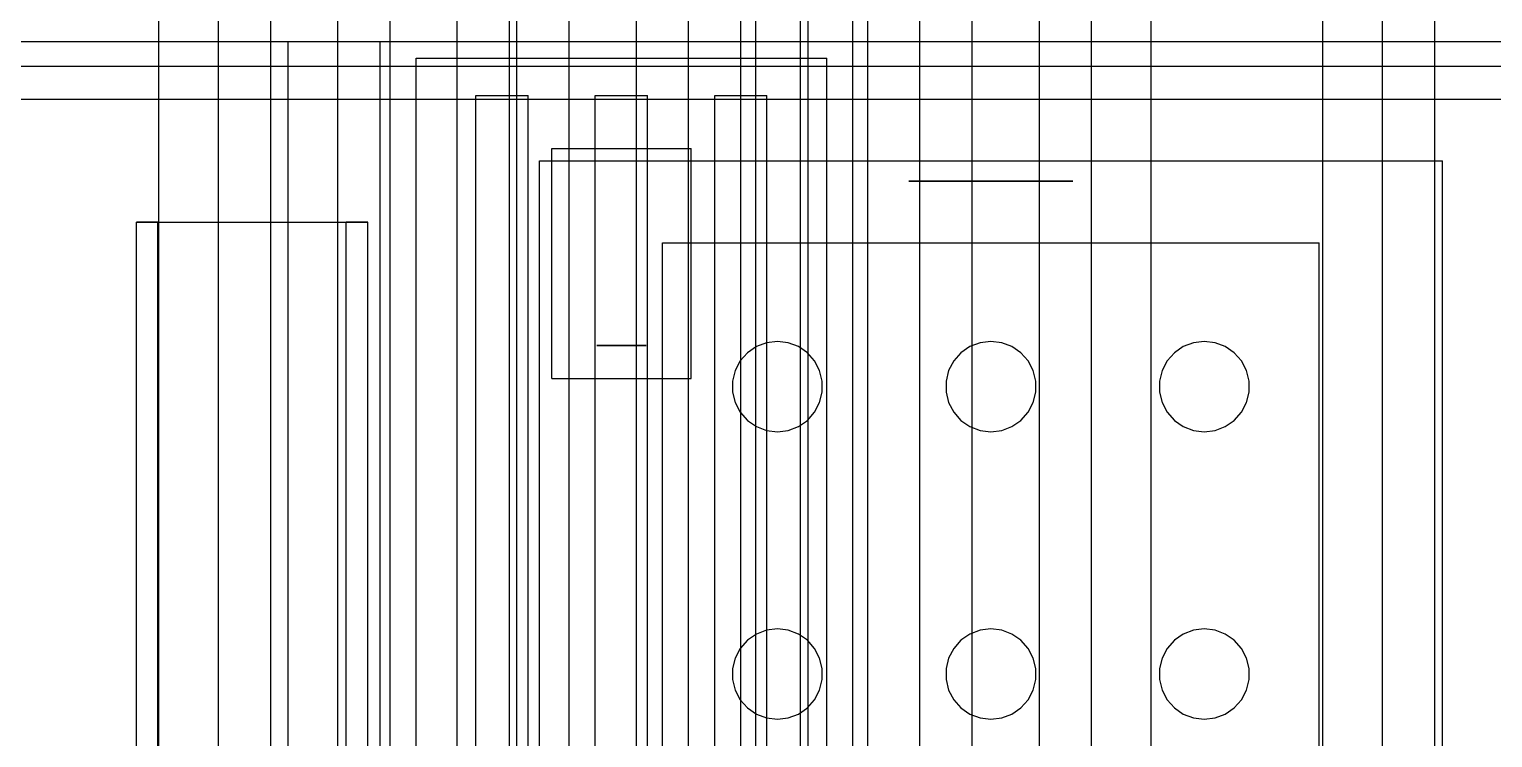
# Model space of a CAD drawing. Header units: millimetres. Extents: x -1355 to 669, y -1138 to 733.
# Drawn here: x -178.48 to -158.88, y 47.08 to 56.56 of the extents above; entities that cross this region are included whole.
import ezdxf

# ---------------------------------------------------------------- set-up
doc = ezdxf.new("R2010")
doc.units = ezdxf.units.MM
doc.layers.add('HIDDEN', color=8, linetype='Continuous')

msp = doc.modelspace()

# ---------------------------------------------------------------- linework, layer by layer
at = {"layer": 'HIDDEN'}
for points in [[(-176.75, 6.25), (-176.75, 276.75)], [(-176.75, 6.25), (-176.75, 276.75)], [(-171.25, 6.25), (-171.25, 276.75)], [(-171.25, 6.25), (-171.25, 276.75)], [(-168.95, 6.47), (-168.95, 276.75)], [(-168.95, 6.47), (-168.95, 276.75)], [(-163.45, 6.47), (-163.45, 276.75)], [(-163.45, 6.47), (-163.45, 276.75)], [(-161.15, 6.69), (-161.15, 276.75)], [(-161.15, 6.69), (-161.15, 276.75)], [(-175.95, 6.75), (-175.95, 276.25)], [(-175.95, 6.75), (-175.95, 276.25)], [(-175.25, 6.75), (-175.25, 276.25)], [(-175.25, 6.75), (-175.25, 276.25)], [(-174.35, 6.75), (-174.35, 276.25)], [(-174.35, 6.75), (-174.35, 276.25)], [(-173.65, 6.75), (-173.65, 276.25)], [(-173.65, 6.75), (-173.65, 276.25)], [(-172.75, 6.75), (-172.75, 276.25)], [(-172.75, 6.75), (-172.75, 276.25)], [(-172.05, 6.75), (-172.05, 276.25)], [(-172.05, 6.75), (-172.05, 276.25)], [(-168.15, 6.97), (-168.15, 276.25)], [(-168.15, 6.97), (-168.15, 276.25)], [(-167.45, 6.97), (-167.45, 276.25)], [(-167.45, 6.97), (-167.45, 276.25)], [(-166.55, 6.97), (-166.55, 276.25)], [(-166.55, 6.97), (-166.55, 276.25)], [(-165.85, 6.97), (-165.85, 276.25)], [(-165.85, 6.97), (-165.85, 276.25)], [(-164.95, 6.97), (-164.95, 276.25)], [(-164.95, 6.97), (-164.95, 276.25)], [(-164.25, 6.97), (-164.25, 276.25)], [(-164.25, 6.97), (-164.25, 276.25)], [(-160.35, 7.19), (-160.35, 276.25)], [(-160.35, 7.19), (-160.35, 276.25)], [(-159.65, 7.19), (-159.65, 276.25)], [(-159.65, 7.19), (-159.65, 276.25)], [(-172.75, 6.25), (-172.75, 128.75)], [(-172.75, 6.25), (-172.75, 128.75)], [(-167.25, 6.25), (-167.25, 128.75)], [(-167.25, 6.25), (-167.25, 128.75)], [(-171.95, 6.75), (-171.95, 128.25)], [(-171.95, 6.75), (-171.95, 128.25)], [(-171.25, 6.75), (-171.25, 128.25)], [(-171.25, 6.75), (-171.25, 128.25)], [(-170.35, 6.75), (-170.35, 128.25)], [(-170.35, 6.75), (-170.35, 128.25)], [(-169.65, 6.75), (-169.65, 128.25)], [(-169.65, 6.75), (-169.65, 128.25)], [(-168.75, 6.75), (-168.75, 128.25)], [(-168.75, 6.75), (-168.75, 128.25)], [(-168.05, 6.75), (-168.05, 128.25)], [(-168.05, 6.75), (-168.05, 128.25)], [(-317.4, 56.4), (-97.4, 56.4)], [(-317.4, 56.4), (-97.4, 56.4)], [(-317.4, 56.4), (-97.4, 56.4)], [(-317.4, 56.4), (-97.4, 56.4)], [(-175.016, 56.4), (-173.784, 56.4)], [(-175.016, 56.4), (-173.784, 56.4)], [(-175.016, 31.1), (-175.016, 56.4)], [(-175.016, 31.1), (-175.016, 56.4)], [(-175.016, 56.4), (-173.784, 56.4)], [(-175.016, 56.4), (-173.784, 56.4)], [(-175.016, 31.1), (-175.016, 56.4)], [(-175.016, 31.1), (-175.016, 56.4)], [(-173.784, 31.1), (-173.784, 56.4)], [(-173.784, 31.1), (-173.784, 56.4)], [(-173.784, 31.1), (-173.784, 56.4)], [(-173.784, 31.1), (-173.784, 56.4)], [(-173.3, 56.18), (-167.8, 56.18)], [(-173.3, 56.18), (-167.8, 56.18)], [(-173.3, 4.49), (-173.3, 56.18)], [(-173.3, 4.49), (-173.3, 56.18)], [(-167.8, 4.49), (-167.8, 56.18)], [(-167.8, 4.49), (-167.8, 56.18)], [(-317.4, 56.07), (-97.4, 56.07)], [(-317.4, 56.07), (-97.4, 56.07)], [(-317.4, 55.63), (-97.4, 55.63)], [(-317.4, 55.63), (-97.4, 55.63)], [(-317.4, 55.63), (-97.4, 55.63)], [(-317.4, 55.63), (-97.4, 55.63)], [(-172.5, 55.68), (-171.8, 55.68)], [(-172.5, 55.68), (-171.8, 55.68)], [(-172.5, 4.99), (-172.5, 55.68)], [(-172.5, 4.99), (-172.5, 55.68)], [(-171.8, 4.99), (-171.8, 55.68)], [(-171.8, 4.99), (-171.8, 55.68)], [(-170.9, 55.68), (-170.2, 55.68)], [(-170.9, 55.68), (-170.2, 55.68)], [(-170.9, 4.99), (-170.9, 55.68)], [(-170.9, 4.99), (-170.9, 55.68)], [(-170.2, 4.99), (-170.2, 55.68)], [(-170.2, 4.99), (-170.2, 55.68)], [(-169.3, 55.68), (-168.6, 55.68)], [(-169.3, 55.68), (-168.6, 55.68)], [(-169.3, 4.99), (-169.3, 55.68)], [(-169.3, 4.99), (-169.3, 55.68)], [(-168.6, 4.99), (-168.6, 55.68)], [(-168.6, 4.99), (-168.6, 55.68)], [(-171.485, 54.97), (-169.615, 54.97)], [(-171.485, 54.97), (-169.615, 54.97)], [(-171.485, 51.89), (-171.485, 54.97)], [(-171.485, 51.89), (-171.485, 54.97)], [(-169.615, 51.89), (-169.615, 54.97)], [(-169.615, 51.89), (-169.615, 54.97)], [(-171.65, 54.805), (-159.55, 54.805)], [(-171.65, 54.805), (-159.55, 54.805)], [(-171.65, 33.355), (-171.65, 54.805)], [(-171.65, 33.355), (-171.65, 54.805)], [(-159.55, 33.355), (-159.55, 54.805)], [(-159.55, 33.355), (-159.55, 54.805)], [(-166.7, 54.53), (-166.692, 54.53)], [(-166.692, 54.53), (-166.7, 54.53)], [(-166.692, 54.53), (-166.629, 54.53)], [(-166.629, 54.53), (-166.692, 54.53)], [(-166.629, 54.53), (-166.505, 54.53)], [(-166.505, 54.53), (-166.629, 54.53)], [(-166.505, 54.53), (-166.329, 54.53)], [(-166.329, 54.53), (-166.505, 54.53)], [(-166.329, 54.53), (-166.111, 54.53)], [(-166.111, 54.53), (-166.329, 54.53)], [(-166.111, 54.53), (-165.863, 54.53)], [(-165.863, 54.53), (-166.111, 54.53)], [(-165.863, 54.53), (-165.6, 54.53)], [(-165.6, 54.53), (-165.863, 54.53)], [(-165.337, 54.53), (-165.6, 54.53)], [(-165.6, 54.53), (-165.337, 54.53)], [(-165.089, 54.53), (-165.337, 54.53)], [(-165.337, 54.53), (-165.089, 54.53)], [(-164.871, 54.53), (-165.089, 54.53)], [(-165.089, 54.53), (-164.871, 54.53)], [(-164.695, 54.53), (-164.871, 54.53)], [(-164.871, 54.53), (-164.695, 54.53)], [(-164.571, 54.53), (-164.695, 54.53)], [(-164.695, 54.53), (-164.571, 54.53)], [(-164.508, 54.53), (-164.571, 54.53)], [(-164.571, 54.53), (-164.508, 54.53)], [(-164.5, 54.53), (-164.508, 54.53)], [(-164.508, 54.53), (-164.5, 54.53)], [(-177.05, 53.98), (-174.237, 53.98)], [(-176.763, 53.98), (-177.05, 53.98)], [(-177.05, 34.18), (-177.05, 53.98)], [(-177.05, 53.98), (-174.237, 53.98)], [(-177.05, 34.18), (-177.05, 53.98)], [(-177.05, 53.98), (-176.763, 53.98)], [(-177.05, 53.98), (-174.237, 53.98)], [(-176.763, 53.98), (-177.05, 53.98)], [(-177.05, 34.18), (-177.05, 53.98)], [(-177.05, 53.98), (-174.237, 53.98)], [(-177.05, 34.18), (-177.05, 53.98)], [(-177.05, 53.98), (-176.763, 53.98)], [(-177.05, 53.98), (-174.237, 53.98)], [(-176.763, 53.98), (-177.05, 53.98)], [(-177.05, 34.18), (-177.05, 53.98)], [(-177.05, 53.98), (-174.237, 53.98)], [(-177.05, 34.18), (-177.05, 53.98)], [(-177.05, 53.98), (-176.763, 53.98)], [(-177.05, 53.98), (-174.237, 53.98)], [(-176.763, 53.98), (-177.05, 53.98)], [(-177.05, 34.18), (-177.05, 53.98)], [(-177.05, 53.98), (-174.237, 53.98)], [(-177.05, 34.18), (-177.05, 53.98)], [(-177.05, 53.98), (-176.763, 53.98)], [(-177.05, 53.98), (-174.237, 53.98)], [(-176.763, 53.98), (-177.05, 53.98)], [(-177.05, 34.18), (-177.05, 53.98)], [(-177.05, 53.98), (-174.237, 53.98)], [(-177.05, 34.18), (-177.05, 53.98)], [(-177.05, 53.98), (-176.763, 53.98)], [(-177.05, 53.98), (-174.237, 53.98)], [(-176.763, 53.98), (-177.05, 53.98)], [(-177.05, 34.18), (-177.05, 53.98)], [(-177.05, 53.98), (-174.237, 53.98)], [(-177.05, 34.18), (-177.05, 53.98)], [(-177.05, 53.98), (-176.763, 53.98)], [(-176.763, 53.98), (-173.95, 53.98)], [(-176.763, 34.18), (-176.763, 53.98)], [(-176.763, 53.98), (-173.95, 53.98)], [(-176.763, 34.18), (-176.763, 53.98)], [(-176.763, 53.98), (-173.95, 53.98)], [(-176.763, 34.18), (-176.763, 53.98)], [(-176.763, 53.98), (-173.95, 53.98)], [(-176.763, 34.18), (-176.763, 53.98)], [(-176.763, 53.98), (-173.95, 53.98)], [(-176.763, 34.18), (-176.763, 53.98)], [(-176.763, 53.98), (-173.95, 53.98)], [(-176.763, 34.18), (-176.763, 53.98)], [(-176.763, 53.98), (-173.95, 53.98)], [(-176.763, 34.18), (-176.763, 53.98)], [(-176.763, 53.98), (-173.95, 53.98)], [(-176.763, 34.18), (-176.763, 53.98)], [(-176.763, 53.98), (-173.95, 53.98)], [(-176.763, 34.18), (-176.763, 53.98)], [(-176.763, 53.98), (-173.95, 53.98)], [(-176.763, 34.18), (-176.763, 53.98)], [(-176.763, 53.98), (-173.95, 53.98)], [(-176.763, 34.18), (-176.763, 53.98)], [(-176.763, 53.98), (-173.95, 53.98)], [(-176.763, 34.18), (-176.763, 53.98)], [(-173.95, 53.98), (-174.237, 53.98)], [(-174.237, 34.18), (-174.237, 53.98)], [(-174.237, 34.18), (-174.237, 53.98)], [(-174.237, 53.98), (-173.95, 53.98)], [(-173.95, 53.98), (-174.237, 53.98)], [(-174.237, 34.18), (-174.237, 53.98)], [(-174.237, 34.18), (-174.237, 53.98)], [(-174.237, 53.98), (-173.95, 53.98)], [(-173.95, 53.98), (-174.237, 53.98)], [(-174.237, 34.18), (-174.237, 53.98)], [(-174.237, 34.18), (-174.237, 53.98)], [(-174.237, 53.98), (-173.95, 53.98)], [(-173.95, 53.98), (-174.237, 53.98)], [(-174.237, 34.18), (-174.237, 53.98)], [(-174.237, 34.18), (-174.237, 53.98)], [(-174.237, 53.98), (-173.95, 53.98)], [(-173.95, 53.98), (-174.237, 53.98)], [(-174.237, 34.18), (-174.237, 53.98)], [(-174.237, 34.18), (-174.237, 53.98)], [(-174.237, 53.98), (-173.95, 53.98)], [(-173.95, 53.98), (-174.237, 53.98)], [(-174.237, 34.18), (-174.237, 53.98)], [(-174.237, 34.18), (-174.237, 53.98)], [(-174.237, 53.98), (-173.95, 53.98)], [(-173.95, 34.18), (-173.95, 53.98)], [(-173.95, 34.18), (-173.95, 53.98)], [(-173.95, 34.18), (-173.95, 53.98)], [(-173.95, 34.18), (-173.95, 53.98)], [(-173.95, 34.18), (-173.95, 53.98)], [(-173.95, 34.18), (-173.95, 53.98)], [(-173.95, 34.18), (-173.95, 53.98)], [(-173.95, 34.18), (-173.95, 53.98)], [(-173.95, 34.18), (-173.95, 53.98)], [(-173.95, 34.18), (-173.95, 53.98)], [(-173.95, 34.18), (-173.95, 53.98)], [(-173.95, 34.18), (-173.95, 53.98)], [(-170, 53.705), (-161.2, 53.705)], [(-170, 53.705), (-161.2, 53.705)], [(-170, 34.455), (-170, 53.705)], [(-170, 34.455), (-170, 53.705)], [(-170, 53.705), (-161.2, 53.705)], [(-170, 53.705), (-161.2, 53.705)], [(-170, 34.455), (-170, 53.705)], [(-170, 34.455), (-170, 53.705)], [(-170, 53.705), (-161.2, 53.705)], [(-170, 53.705), (-161.2, 53.705)], [(-170, 34.455), (-170, 53.705)], [(-170, 34.455), (-170, 53.705)], [(-170, 53.705), (-161.2, 53.705)], [(-170, 53.705), (-161.2, 53.705)], [(-170, 34.455), (-170, 53.705)], [(-170, 34.455), (-170, 53.705)], [(-170, 53.705), (-161.2, 53.705)], [(-170, 53.705), (-161.2, 53.705)], [(-170, 34.455), (-170, 53.705)], [(-170, 34.455), (-170, 53.705)], [(-170, 53.705), (-161.2, 53.705)], [(-170, 53.705), (-161.2, 53.705)], [(-170, 34.455), (-170, 53.705)], [(-170, 34.455), (-170, 53.705)], [(-170, 53.705), (-161.2, 53.705)], [(-170, 53.705), (-161.2, 53.705)], [(-170, 34.455), (-170, 53.705)], [(-170, 34.455), (-170, 53.705)], [(-170, 53.705), (-161.2, 53.705)], [(-170, 53.705), (-161.2, 53.705)], [(-170, 34.455), (-170, 53.705)], [(-170, 34.455), (-170, 53.705)], [(-170, 53.705), (-161.2, 53.705)], [(-170, 53.705), (-161.2, 53.705)], [(-170, 34.455), (-170, 53.705)], [(-170, 34.455), (-170, 53.705)], [(-170, 53.705), (-161.2, 53.705)], [(-170, 53.705), (-161.2, 53.705)], [(-170, 34.455), (-170, 53.705)], [(-170, 34.455), (-170, 53.705)], [(-170, 53.705), (-161.2, 53.705)], [(-170, 53.705), (-161.2, 53.705)], [(-170, 34.455), (-170, 53.705)], [(-170, 34.455), (-170, 53.705)], [(-170, 53.705), (-161.2, 53.705)], [(-170, 53.705), (-161.2, 53.705)], [(-170, 34.455), (-170, 53.705)], [(-170, 34.455), (-170, 53.705)], [(-170, 53.705), (-161.2, 53.705)], [(-170, 53.705), (-161.2, 53.705)], [(-170, 34.455), (-170, 53.705)], [(-170, 34.455), (-170, 53.705)], [(-170, 53.705), (-161.2, 53.705)], [(-170, 53.705), (-161.2, 53.705)], [(-170, 34.455), (-170, 53.705)], [(-170, 34.455), (-170, 53.705)], [(-170, 53.705), (-161.2, 53.705)], [(-170, 53.705), (-161.2, 53.705)], [(-170, 34.455), (-170, 53.705)], [(-170, 34.455), (-170, 53.705)], [(-170, 53.705), (-161.2, 53.705)], [(-170, 53.705), (-161.2, 53.705)], [(-170, 34.455), (-170, 53.705)], [(-170, 34.455), (-170, 53.705)], [(-170, 53.705), (-161.2, 53.705)], [(-170, 53.705), (-161.2, 53.705)], [(-170, 34.455), (-170, 53.705)], [(-170, 34.455), (-170, 53.705)], [(-170, 53.705), (-161.2, 53.705)], [(-170, 53.705), (-161.2, 53.705)], [(-170, 34.455), (-170, 53.705)], [(-170, 34.455), (-170, 53.705)], [(-170, 53.705), (-161.2, 53.705)], [(-170, 53.705), (-161.2, 53.705)], [(-170, 34.455), (-170, 53.705)], [(-170, 34.455), (-170, 53.705)], [(-170, 53.705), (-161.2, 53.705)], [(-170, 53.705), (-161.2, 53.705)], [(-170, 34.455), (-170, 53.705)], [(-170, 34.455), (-170, 53.705)], [(-170, 53.705), (-161.2, 53.705)], [(-170, 53.705), (-161.2, 53.705)], [(-170, 34.455), (-170, 53.705)], [(-170, 34.455), (-170, 53.705)], [(-170, 53.705), (-161.2, 53.705)], [(-170, 53.705), (-161.2, 53.705)], [(-170, 34.455), (-170, 53.705)], [(-170, 34.455), (-170, 53.705)], [(-170, 53.705), (-161.2, 53.705)], [(-170, 53.705), (-161.2, 53.705)], [(-170, 34.455), (-170, 53.705)], [(-170, 34.455), (-170, 53.705)], [(-170, 53.705), (-161.2, 53.705)], [(-170, 53.705), (-161.2, 53.705)], [(-170, 34.455), (-170, 53.705)], [(-170, 34.455), (-170, 53.705)], [(-170, 53.705), (-161.2, 53.705)], [(-170, 53.705), (-161.2, 53.705)], [(-170, 34.455), (-170, 53.705)], [(-170, 34.455), (-170, 53.705)], [(-170, 53.705), (-161.2, 53.705)], [(-170, 53.705), (-161.2, 53.705)], [(-170, 34.455), (-170, 53.705)], [(-170, 34.455), (-170, 53.705)], [(-161.2, 34.455), (-161.2, 53.705)], [(-161.2, 34.455), (-161.2, 53.705)], [(-161.2, 34.455), (-161.2, 53.705)], [(-161.2, 34.455), (-161.2, 53.705)], [(-161.2, 34.455), (-161.2, 53.705)], [(-161.2, 34.455), (-161.2, 53.705)], [(-161.2, 34.455), (-161.2, 53.705)], [(-161.2, 34.455), (-161.2, 53.705)], [(-161.2, 34.455), (-161.2, 53.705)], [(-161.2, 34.455), (-161.2, 53.705)], [(-161.2, 34.455), (-161.2, 53.705)], [(-161.2, 34.455), (-161.2, 53.705)], [(-161.2, 34.455), (-161.2, 53.705)], [(-161.2, 34.455), (-161.2, 53.705)], [(-161.2, 34.455), (-161.2, 53.705)], [(-161.2, 34.455), (-161.2, 53.705)], [(-161.2, 34.455), (-161.2, 53.705)], [(-161.2, 34.455), (-161.2, 53.705)], [(-161.2, 34.455), (-161.2, 53.705)], [(-161.2, 34.455), (-161.2, 53.705)], [(-161.2, 34.455), (-161.2, 53.705)], [(-161.2, 34.455), (-161.2, 53.705)], [(-161.2, 34.455), (-161.2, 53.705)], [(-161.2, 34.455), (-161.2, 53.705)], [(-161.2, 34.455), (-161.2, 53.705)], [(-161.2, 34.455), (-161.2, 53.705)], [(-161.2, 34.455), (-161.2, 53.705)], [(-161.2, 34.455), (-161.2, 53.705)], [(-161.2, 34.455), (-161.2, 53.705)], [(-161.2, 34.455), (-161.2, 53.705)], [(-161.2, 34.455), (-161.2, 53.705)], [(-161.2, 34.455), (-161.2, 53.705)], [(-161.2, 34.455), (-161.2, 53.705)], [(-161.2, 34.455), (-161.2, 53.705)], [(-161.2, 34.455), (-161.2, 53.705)], [(-161.2, 34.455), (-161.2, 53.705)], [(-161.2, 34.455), (-161.2, 53.705)], [(-161.2, 34.455), (-161.2, 53.705)], [(-161.2, 34.455), (-161.2, 53.705)], [(-161.2, 34.455), (-161.2, 53.705)], [(-161.2, 34.455), (-161.2, 53.705)], [(-161.2, 34.455), (-161.2, 53.705)], [(-161.2, 34.455), (-161.2, 53.705)], [(-161.2, 34.455), (-161.2, 53.705)], [(-161.2, 34.455), (-161.2, 53.705)], [(-161.2, 34.455), (-161.2, 53.705)], [(-161.2, 34.455), (-161.2, 53.705)], [(-161.2, 34.455), (-161.2, 53.705)], [(-161.2, 34.455), (-161.2, 53.705)], [(-161.2, 34.455), (-161.2, 53.705)], [(-161.2, 34.455), (-161.2, 53.705)], [(-161.2, 34.455), (-161.2, 53.705)], [(-168.605, 52.367), (-168.741, 52.316)], [(-168.605, 52.367), (-168.741, 52.316)], [(-168.46, 52.385), (-168.605, 52.367)], [(-168.46, 52.385), (-168.605, 52.367)], [(-168.315, 52.367), (-168.46, 52.385)], [(-168.315, 52.367), (-168.46, 52.385)], [(-168.179, 52.316), (-168.315, 52.367)], [(-168.179, 52.316), (-168.315, 52.367)], [(-165.745, 52.367), (-165.881, 52.316)], [(-165.745, 52.367), (-165.881, 52.316)], [(-165.6, 52.385), (-165.745, 52.367)], [(-165.6, 52.385), (-165.745, 52.367)], [(-165.455, 52.367), (-165.6, 52.385)], [(-165.455, 52.367), (-165.6, 52.385)], [(-165.319, 52.316), (-165.455, 52.367)], [(-165.319, 52.316), (-165.455, 52.367)], [(-162.885, 52.367), (-163.021, 52.316)], [(-162.885, 52.367), (-163.021, 52.316)], [(-162.74, 52.385), (-162.885, 52.367)], [(-162.74, 52.385), (-162.885, 52.367)], [(-162.595, 52.367), (-162.74, 52.385)], [(-162.595, 52.367), (-162.74, 52.385)], [(-162.459, 52.316), (-162.595, 52.367)], [(-162.459, 52.316), (-162.595, 52.367)], [(-170.88, 52.33), (-170.878, 52.33)], [(-170.878, 52.33), (-170.88, 52.33)], [(-170.878, 52.33), (-170.859, 52.33)], [(-170.859, 52.33), (-170.878, 52.33)], [(-170.859, 52.33), (-170.822, 52.33)], [(-170.822, 52.33), (-170.859, 52.33)], [(-170.822, 52.33), (-170.769, 52.33)], [(-170.769, 52.33), (-170.822, 52.33)], [(-170.769, 52.33), (-170.703, 52.33)], [(-170.703, 52.33), (-170.769, 52.33)], [(-170.703, 52.33), (-170.629, 52.33)], [(-170.629, 52.33), (-170.703, 52.33)], [(-170.629, 52.33), (-170.55, 52.33)], [(-170.55, 52.33), (-170.629, 52.33)], [(-170.471, 52.33), (-170.55, 52.33)], [(-170.55, 52.33), (-170.471, 52.33)], [(-170.397, 52.33), (-170.471, 52.33)], [(-170.471, 52.33), (-170.397, 52.33)], [(-170.331, 52.33), (-170.397, 52.33)], [(-170.397, 52.33), (-170.331, 52.33)], [(-170.278, 52.33), (-170.331, 52.33)], [(-170.331, 52.33), (-170.278, 52.33)], [(-170.241, 52.33), (-170.278, 52.33)], [(-170.278, 52.33), (-170.241, 52.33)], [(-170.222, 52.33), (-170.241, 52.33)], [(-170.241, 52.33), (-170.222, 52.33)], [(-170.22, 52.33), (-170.222, 52.33)], [(-170.222, 52.33), (-170.22, 52.33)], [(-168.861, 52.233), (-168.958, 52.124)], [(-168.861, 52.233), (-168.958, 52.124)], [(-168.741, 52.316), (-168.861, 52.233)], [(-168.741, 52.316), (-168.861, 52.233)], [(-168.059, 52.233), (-168.179, 52.316)], [(-168.059, 52.233), (-168.179, 52.316)], [(-167.962, 52.124), (-168.059, 52.233)], [(-167.962, 52.124), (-168.059, 52.233)], [(-166.001, 52.233), (-166.098, 52.124)], [(-166.001, 52.233), (-166.098, 52.124)], [(-165.881, 52.316), (-166.001, 52.233)], [(-165.881, 52.316), (-166.001, 52.233)], [(-165.199, 52.233), (-165.319, 52.316)], [(-165.199, 52.233), (-165.319, 52.316)], [(-165.102, 52.124), (-165.199, 52.233)], [(-165.102, 52.124), (-165.199, 52.233)], [(-163.141, 52.233), (-163.238, 52.124)], [(-163.141, 52.233), (-163.238, 52.124)], [(-163.021, 52.316), (-163.141, 52.233)], [(-163.021, 52.316), (-163.141, 52.233)], [(-162.339, 52.233), (-162.459, 52.316)], [(-162.339, 52.233), (-162.459, 52.316)], [(-162.242, 52.124), (-162.339, 52.233)], [(-162.242, 52.124), (-162.339, 52.233)], [(-169.026, 51.995), (-169.061, 51.853)], [(-169.026, 51.995), (-169.061, 51.853)], [(-168.958, 52.124), (-169.026, 51.995)], [(-168.958, 52.124), (-169.026, 51.995)], [(-167.894, 51.995), (-167.962, 52.124)], [(-167.894, 51.995), (-167.962, 52.124)], [(-167.859, 51.853), (-167.894, 51.995)], [(-167.859, 51.853), (-167.894, 51.995)], [(-166.166, 51.995), (-166.201, 51.853)], [(-166.166, 51.995), (-166.201, 51.853)], [(-166.098, 52.124), (-166.166, 51.995)], [(-166.098, 52.124), (-166.166, 51.995)], [(-165.034, 51.995), (-165.102, 52.124)], [(-165.034, 51.995), (-165.102, 52.124)], [(-164.999, 51.853), (-165.034, 51.995)], [(-164.999, 51.853), (-165.034, 51.995)], [(-163.306, 51.995), (-163.341, 51.853)], [(-163.306, 51.995), (-163.341, 51.853)], [(-163.238, 52.124), (-163.306, 51.995)], [(-163.238, 52.124), (-163.306, 51.995)], [(-162.174, 51.995), (-162.242, 52.124)], [(-162.174, 51.995), (-162.242, 52.124)], [(-162.139, 51.853), (-162.174, 51.995)], [(-162.139, 51.853), (-162.174, 51.995)], [(-171.485, 51.89), (-169.615, 51.89)], [(-171.485, 51.89), (-169.615, 51.89)], [(-169.061, 51.853), (-169.061, 51.707)], [(-169.061, 51.853), (-169.061, 51.707)], [(-167.859, 51.707), (-167.859, 51.853)], [(-167.859, 51.707), (-167.859, 51.853)], [(-166.201, 51.853), (-166.201, 51.707)], [(-166.201, 51.853), (-166.201, 51.707)], [(-164.999, 51.707), (-164.999, 51.853)], [(-164.999, 51.707), (-164.999, 51.853)], [(-163.341, 51.853), (-163.341, 51.707)], [(-163.341, 51.853), (-163.341, 51.707)], [(-162.139, 51.707), (-162.139, 51.853)], [(-162.139, 51.707), (-162.139, 51.853)], [(-169.061, 51.707), (-169.026, 51.565)], [(-169.061, 51.707), (-169.026, 51.565)], [(-167.894, 51.565), (-167.859, 51.707)], [(-167.894, 51.565), (-167.859, 51.707)], [(-166.201, 51.707), (-166.166, 51.565)], [(-166.201, 51.707), (-166.166, 51.565)], [(-165.034, 51.565), (-164.999, 51.707)], [(-165.034, 51.565), (-164.999, 51.707)], [(-163.341, 51.707), (-163.306, 51.565)], [(-163.341, 51.707), (-163.306, 51.565)], [(-162.174, 51.565), (-162.139, 51.707)], [(-162.174, 51.565), (-162.139, 51.707)], [(-169.026, 51.565), (-168.958, 51.436)], [(-169.026, 51.565), (-168.958, 51.436)], [(-168.958, 51.436), (-168.861, 51.327)], [(-168.958, 51.436), (-168.861, 51.327)], [(-168.059, 51.327), (-167.962, 51.436)], [(-168.059, 51.327), (-167.962, 51.436)], [(-167.962, 51.436), (-167.894, 51.565)], [(-167.962, 51.436), (-167.894, 51.565)], [(-166.166, 51.565), (-166.098, 51.436)], [(-166.166, 51.565), (-166.098, 51.436)], [(-166.098, 51.436), (-166.001, 51.327)], [(-166.098, 51.436), (-166.001, 51.327)], [(-165.199, 51.327), (-165.102, 51.436)], [(-165.199, 51.327), (-165.102, 51.436)], [(-165.102, 51.436), (-165.034, 51.565)], [(-165.102, 51.436), (-165.034, 51.565)], [(-163.306, 51.565), (-163.238, 51.436)], [(-163.306, 51.565), (-163.238, 51.436)], [(-163.238, 51.436), (-163.141, 51.327)], [(-163.238, 51.436), (-163.141, 51.327)], [(-162.339, 51.327), (-162.242, 51.436)], [(-162.339, 51.327), (-162.242, 51.436)], [(-162.242, 51.436), (-162.174, 51.565)], [(-162.242, 51.436), (-162.174, 51.565)], [(-168.861, 51.327), (-168.741, 51.244)], [(-168.861, 51.327), (-168.741, 51.244)], [(-168.741, 51.244), (-168.605, 51.193)], [(-168.741, 51.244), (-168.605, 51.193)], [(-168.605, 51.193), (-168.46, 51.175)], [(-168.605, 51.193), (-168.46, 51.175)], [(-168.46, 51.175), (-168.315, 51.193)], [(-168.46, 51.175), (-168.315, 51.193)], [(-168.315, 51.193), (-168.179, 51.244)], [(-168.315, 51.193), (-168.179, 51.244)], [(-168.179, 51.244), (-168.059, 51.327)], [(-168.179, 51.244), (-168.059, 51.327)], [(-166.001, 51.327), (-165.881, 51.244)], [(-166.001, 51.327), (-165.881, 51.244)], [(-165.881, 51.244), (-165.745, 51.193)], [(-165.881, 51.244), (-165.745, 51.193)], [(-165.745, 51.193), (-165.6, 51.175)], [(-165.745, 51.193), (-165.6, 51.175)], [(-165.6, 51.175), (-165.455, 51.193)], [(-165.6, 51.175), (-165.455, 51.193)], [(-165.455, 51.193), (-165.319, 51.244)], [(-165.455, 51.193), (-165.319, 51.244)], [(-165.319, 51.244), (-165.199, 51.327)], [(-165.319, 51.244), (-165.199, 51.327)], [(-163.141, 51.327), (-163.021, 51.244)], [(-163.141, 51.327), (-163.021, 51.244)], [(-163.021, 51.244), (-162.885, 51.193)], [(-163.021, 51.244), (-162.885, 51.193)], [(-162.885, 51.193), (-162.74, 51.175)], [(-162.885, 51.193), (-162.74, 51.175)], [(-162.74, 51.175), (-162.595, 51.193)], [(-162.74, 51.175), (-162.595, 51.193)], [(-162.595, 51.193), (-162.459, 51.244)], [(-162.595, 51.193), (-162.459, 51.244)], [(-162.459, 51.244), (-162.339, 51.327)], [(-162.459, 51.244), (-162.339, 51.327)], [(-168.741, 48.466), (-168.861, 48.383)], [(-168.741, 48.466), (-168.861, 48.383)], [(-168.605, 48.517), (-168.741, 48.466)], [(-168.605, 48.517), (-168.741, 48.466)], [(-168.46, 48.535), (-168.605, 48.517)], [(-168.46, 48.535), (-168.605, 48.517)], [(-168.315, 48.517), (-168.46, 48.535)], [(-168.315, 48.517), (-168.46, 48.535)], [(-168.179, 48.466), (-168.315, 48.517)], [(-168.179, 48.466), (-168.315, 48.517)], [(-168.059, 48.383), (-168.179, 48.466)], [(-168.059, 48.383), (-168.179, 48.466)], [(-165.881, 48.466), (-166.001, 48.383)], [(-165.881, 48.466), (-166.001, 48.383)], [(-165.745, 48.517), (-165.881, 48.466)], [(-165.745, 48.517), (-165.881, 48.466)], [(-165.6, 48.535), (-165.745, 48.517)], [(-165.6, 48.535), (-165.745, 48.517)], [(-165.455, 48.517), (-165.6, 48.535)], [(-165.455, 48.517), (-165.6, 48.535)], [(-165.319, 48.466), (-165.455, 48.517)], [(-165.319, 48.466), (-165.455, 48.517)], [(-165.199, 48.383), (-165.319, 48.466)], [(-165.199, 48.383), (-165.319, 48.466)], [(-163.021, 48.466), (-163.141, 48.383)], [(-163.021, 48.466), (-163.141, 48.383)], [(-162.885, 48.517), (-163.021, 48.466)], [(-162.885, 48.517), (-163.021, 48.466)], [(-162.74, 48.535), (-162.885, 48.517)], [(-162.74, 48.535), (-162.885, 48.517)], [(-162.595, 48.517), (-162.74, 48.535)], [(-162.595, 48.517), (-162.74, 48.535)], [(-162.459, 48.466), (-162.595, 48.517)], [(-162.459, 48.466), (-162.595, 48.517)], [(-162.339, 48.383), (-162.459, 48.466)], [(-162.339, 48.383), (-162.459, 48.466)], [(-168.958, 48.274), (-169.026, 48.145)], [(-168.958, 48.274), (-169.026, 48.145)], [(-168.861, 48.383), (-168.958, 48.274)], [(-168.861, 48.383), (-168.958, 48.274)], [(-167.962, 48.274), (-168.059, 48.383)], [(-167.962, 48.274), (-168.059, 48.383)], [(-167.894, 48.145), (-167.962, 48.274)], [(-167.894, 48.145), (-167.962, 48.274)], [(-166.098, 48.274), (-166.166, 48.145)], [(-166.098, 48.274), (-166.166, 48.145)], [(-166.001, 48.383), (-166.098, 48.274)], [(-166.001, 48.383), (-166.098, 48.274)], [(-165.102, 48.274), (-165.199, 48.383)], [(-165.102, 48.274), (-165.199, 48.383)], [(-165.034, 48.145), (-165.102, 48.274)], [(-165.034, 48.145), (-165.102, 48.274)], [(-163.238, 48.274), (-163.306, 48.145)], [(-163.238, 48.274), (-163.306, 48.145)], [(-163.141, 48.383), (-163.238, 48.274)], [(-163.141, 48.383), (-163.238, 48.274)], [(-162.242, 48.274), (-162.339, 48.383)], [(-162.242, 48.274), (-162.339, 48.383)], [(-162.174, 48.145), (-162.242, 48.274)], [(-162.174, 48.145), (-162.242, 48.274)], [(-169.026, 48.145), (-169.061, 48.003)], [(-169.026, 48.145), (-169.061, 48.003)], [(-167.859, 48.003), (-167.894, 48.145)], [(-167.859, 48.003), (-167.894, 48.145)], [(-166.166, 48.145), (-166.201, 48.003)], [(-166.166, 48.145), (-166.201, 48.003)], [(-164.999, 48.003), (-165.034, 48.145)], [(-164.999, 48.003), (-165.034, 48.145)], [(-163.306, 48.145), (-163.341, 48.003)], [(-163.306, 48.145), (-163.341, 48.003)], [(-162.139, 48.003), (-162.174, 48.145)], [(-162.139, 48.003), (-162.174, 48.145)], [(-169.061, 48.003), (-169.061, 47.857)], [(-169.061, 48.003), (-169.061, 47.857)], [(-169.061, 47.857), (-169.026, 47.715)], [(-169.061, 47.857), (-169.026, 47.715)], [(-167.894, 47.715), (-167.859, 47.857)], [(-167.894, 47.715), (-167.859, 47.857)], [(-167.859, 47.857), (-167.859, 48.003)], [(-167.859, 47.857), (-167.859, 48.003)], [(-166.201, 48.003), (-166.201, 47.857)], [(-166.201, 48.003), (-166.201, 47.857)], [(-166.201, 47.857), (-166.166, 47.715)], [(-166.201, 47.857), (-166.166, 47.715)], [(-165.034, 47.715), (-164.999, 47.857)], [(-165.034, 47.715), (-164.999, 47.857)], [(-164.999, 47.857), (-164.999, 48.003)], [(-164.999, 47.857), (-164.999, 48.003)], [(-163.341, 48.003), (-163.341, 47.857)], [(-163.341, 48.003), (-163.341, 47.857)], [(-163.341, 47.857), (-163.306, 47.715)], [(-163.341, 47.857), (-163.306, 47.715)], [(-162.174, 47.715), (-162.139, 47.857)], [(-162.174, 47.715), (-162.139, 47.857)], [(-162.139, 47.857), (-162.139, 48.003)], [(-162.139, 47.857), (-162.139, 48.003)], [(-169.026, 47.715), (-168.958, 47.586)], [(-169.026, 47.715), (-168.958, 47.586)], [(-167.962, 47.586), (-167.894, 47.715)], [(-167.962, 47.586), (-167.894, 47.715)], [(-166.166, 47.715), (-166.098, 47.586)], [(-166.166, 47.715), (-166.098, 47.586)], [(-165.102, 47.586), (-165.034, 47.715)], [(-165.102, 47.586), (-165.034, 47.715)], [(-163.306, 47.715), (-163.238, 47.586)], [(-163.306, 47.715), (-163.238, 47.586)], [(-162.242, 47.586), (-162.174, 47.715)], [(-162.242, 47.586), (-162.174, 47.715)], [(-168.958, 47.586), (-168.861, 47.477)], [(-168.958, 47.586), (-168.861, 47.477)], [(-168.861, 47.477), (-168.741, 47.394)], [(-168.861, 47.477), (-168.741, 47.394)], [(-168.179, 47.394), (-168.059, 47.477)], [(-168.179, 47.394), (-168.059, 47.477)], [(-168.059, 47.477), (-167.962, 47.586)], [(-168.059, 47.477), (-167.962, 47.586)], [(-166.098, 47.586), (-166.001, 47.477)], [(-166.098, 47.586), (-166.001, 47.477)], [(-166.001, 47.477), (-165.881, 47.394)], [(-166.001, 47.477), (-165.881, 47.394)], [(-165.319, 47.394), (-165.199, 47.477)], [(-165.319, 47.394), (-165.199, 47.477)], [(-165.199, 47.477), (-165.102, 47.586)], [(-165.199, 47.477), (-165.102, 47.586)], [(-163.238, 47.586), (-163.141, 47.477)], [(-163.238, 47.586), (-163.141, 47.477)], [(-163.141, 47.477), (-163.021, 47.394)], [(-163.141, 47.477), (-163.021, 47.394)], [(-162.459, 47.394), (-162.339, 47.477)], [(-162.459, 47.394), (-162.339, 47.477)], [(-162.339, 47.477), (-162.242, 47.586)], [(-162.339, 47.477), (-162.242, 47.586)], [(-168.741, 47.394), (-168.605, 47.343)], [(-168.741, 47.394), (-168.605, 47.343)], [(-168.605, 47.343), (-168.46, 47.325)], [(-168.605, 47.343), (-168.46, 47.325)], [(-168.46, 47.325), (-168.315, 47.343)], [(-168.46, 47.325), (-168.315, 47.343)], [(-168.315, 47.343), (-168.179, 47.394)], [(-168.315, 47.343), (-168.179, 47.394)], [(-165.881, 47.394), (-165.745, 47.343)], [(-165.881, 47.394), (-165.745, 47.343)], [(-165.745, 47.343), (-165.6, 47.325)], [(-165.745, 47.343), (-165.6, 47.325)], [(-165.6, 47.325), (-165.455, 47.343)], [(-165.6, 47.325), (-165.455, 47.343)], [(-165.455, 47.343), (-165.319, 47.394)], [(-165.455, 47.343), (-165.319, 47.394)], [(-163.021, 47.394), (-162.885, 47.343)], [(-163.021, 47.394), (-162.885, 47.343)], [(-162.885, 47.343), (-162.74, 47.325)], [(-162.885, 47.343), (-162.74, 47.325)], [(-162.74, 47.325), (-162.595, 47.343)], [(-162.74, 47.325), (-162.595, 47.343)], [(-162.595, 47.343), (-162.459, 47.394)], [(-162.595, 47.343), (-162.459, 47.394)]]:
    msp.add_lwpolyline(points, dxfattribs=at)

doc.saveas('drawing.dxf')
